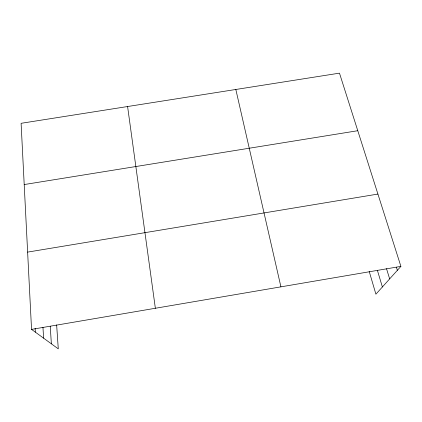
<?xml version="1.0" encoding="UTF-8"?>
<svg xmlns="http://www.w3.org/2000/svg" width="422" height="422" viewBox="0 0 422 422"><rect width="100%" height="100%" fill="white"/><g stroke="black" fill="none" stroke-linecap="round" stroke-linejoin="round"><path stroke-width="0.63" d="M56.648 324.919L58.278 348.852L31.544 329.387L21.1 123.308L339.478 73.148L400.9 266.382L375.902 294.187L369.255 271.594M31.544 329.387L400.9 266.382M27.63 252.108L377.917 194.067M24.207 184.556L357.777 130.714M396.379 267.189L397.366 270.317M386.51 268.656L389.654 278.889M377.421 270.444L382.385 286.976M235.829 89.48L280.92 286.849M127.592 106.534L155.359 308.266M50.244 326.259L51.363 343.814M42.954 327.261L43.593 338.159M35.137 328.363L35.337 332.151"/></g></svg>
